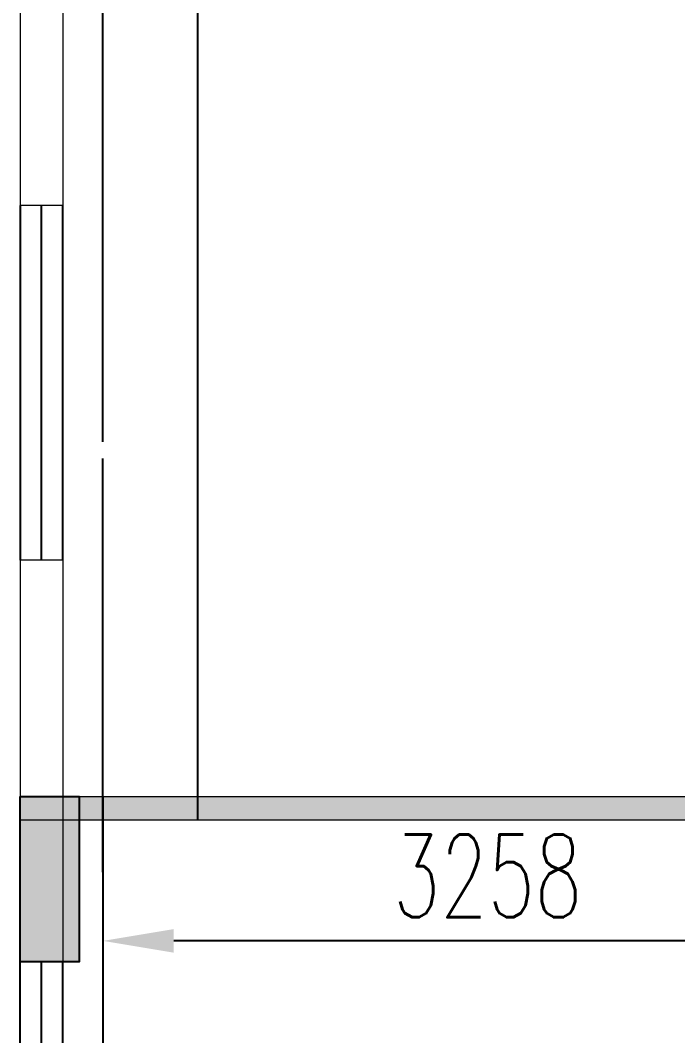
# Model space of a CAD drawing. Extents: x -61205 to 26665, y -81742 to 98141.
# Drawn here: x -371 to 2413, y 10277 to 14574 of the extents above; entities that cross this region are included whole.
import ezdxf

# ---------------------------------------------------------------- set-up
doc = ezdxf.new("R2010")
doc.units = 0
doc.header["$LTSCALE"] = 1000
doc.header["$MEASUREMENT"] = 0
doc.linetypes.add('G', pattern=[2, 1.25, -0.25, 0.25, -0.25])
doc.layers.get('DEFPOINTS').update_dxf_attribs({"linetype": 'CONTINUOUS'})
for name, color, linetype in [('01', 7, 'CONTINUOUS'), ('02', 1, 'CONTINUOUS'), ('05', 4, 'G'), ('09', 3, 'CONTINUOUS'), ('WINDOW', 7, 'CONTINUOUS')]:
    doc.layers.add(name, color=color, linetype=linetype)
doc.layers.add('WALL', color=9, linetype='CONTINUOUS', lineweight=13)
doc.styles.add('intecad', font='geditxt.shx', dxfattribs={"width": 0.667, "bigfont": 'hzfs_1.shx'})
doc.dimstyles.new('INTE$0', dxfattribs={"dimscale": 100, "dimtxt": 3.5, "dimasz": 3, "dimexe": 2, "dimexo": 0, "dimgap": 1, "dimtad": 1, "dimdsep": 46, "dimtxsty": 'intecad', "dimcen": 0, "dimclrd": 7, "dimclre": 7, "dimclrt": 6, "dimadec": 0, "dimazin": 2, "dimtp": 0.1, "dimtm": 0.1, "dimtfac": 0.71, "dimtix": 1, "dimtmove": 0, "dimatfit": 3, "dimfxl": 1, "dimlwd": -1, "dimlwe": -1, "dimarcsym": 0})

# ---------------------------------------------------------------- blocks, each defined once
blk = doc.blocks.new('*D409')
at = {"layer": '09', "color": 7, "transparency": 16777216}
for p, q in [((-21.4, 10969), (-21.4, 9529.8)), ((10978.6, 10969), (10978.6, 9529.8)), ((10678.6, 9729.8), (278.6, 9729.8))]:
    blk.add_line(p, q, dxfattribs=at)
for points in [[(278.6, 9779.8), (278.6, 9679.8), (-21.4, 9729.8)], [(10678.6, 9779.8), (10678.6, 9679.8), (10978.6, 9729.8)]]:
    blk.add_solid(points, dxfattribs=at)
at = {"layer": 'DEFPOINTS', "color": 0, "transparency": 16777216}
for p in [(-21.4, 10969), (10978.6, 10969), (-21.4, 9729.8)]:
    blk.add_point(p, dxfattribs=at)
at = {"layer": '09', "color": 6, "transparency": 16777216, "insert": (5478.6, 10004.8), "char_height": 350, "attachment_point": 5, "style": 'intecad'}
blk.add_mtext('11000', dxfattribs=at)
blk = doc.blocks.new('*D412')
at = {"layer": '02', "color": 7, "transparency": 16777216}
for p, q in [((-21.4, 11290.1), (-21.4, 10478.4)), ((3236.6, 11290.1), (3236.6, 10478.4)), ((2936.6, 10678.4), (278.6, 10678.4))]:
    blk.add_line(p, q, dxfattribs=at)
for points in [[(278.6, 10728.4), (278.6, 10628.4), (-21.4, 10678.4)], [(2936.6, 10728.4), (2936.6, 10628.4), (3236.6, 10678.4)]]:
    blk.add_solid(points, dxfattribs=at)
at = {"layer": 'DEFPOINTS', "color": 0, "transparency": 16777216}
for p in [(-21.4, 11290.1), (3236.6, 11290.1), (-21.4, 10678.4)]:
    blk.add_point(p, dxfattribs=at)
at = {"layer": '02', "color": 6, "transparency": 16777216, "insert": (1607.6, 10953.4), "char_height": 350, "attachment_point": 5, "style": 'intecad'}
blk.add_mtext('3258', dxfattribs=at)

msp = doc.modelspace()

# ---------------------------------------------------------------- hatches: boundary and pattern name
at = {"layer": '01'}
for points in [[(-371.489, 10590.121), (-121.489, 10590.121), (-121.489, 11290.121), (-371.489, 11290.121)], [(4853.511, 11190.121), (4853.511, 11290.121), (-121.489, 11290.121), (-121.489, 11190.121)]]:
    msp.add_hatch(color=256, dxfattribs=at).paths.add_polyline_path(points)

# ---------------------------------------------------------------- linework, layer by layer
for p in [(378.511, 22790.121), (378.511, 21090.121), (378.511, 21090.121)]:
    msp.add_line(p, (378.511, 11190.121), dxfattribs=at)
msp.add_lwpolyline([(-371.489, 11290.121), (-121.489, 11290.121), (-121.489, 10590.121), (-371.489, 10590.121), (-371.489, 11290.121)], dxfattribs=at)
at = {"layer": '05'}
for p, q in [((-21.427, 10968.982), (-21.427, 23111.353)), ((-21.427, 10968.982), (-21.427, 23111.353)), ((-21.489, 11290.121), (-21.489, 19272.621))]:
    msp.add_line(p, q, dxfattribs=at)
at = {"layer": 'WALL'}
for p, q in [((-371.489, 20490.121), (-371.489, 13790.121)), ((-191.489, 20490.121), (-191.489, 13790.121)), ((-371.489, 17490.121), (-371.489, 13790.121)), ((-191.489, 17490.121), (-191.489, 13790.121)), ((-191.489, 13790.121), (-371.489, 13790.121)), ((-371.489, 12290.121), (-371.489, 10590.121)), ((-191.489, 12290.121), (-371.489, 12290.121)), ((-191.489, 12290.121), (-191.489, 10590.121)), ((-371.489, 11290.121), (11198.511, 11290.121)), ((-371.489, 11190.121), (11198.511, 11190.121)), ((-371.489, 10760.121), (-371.489, 10590.121))]:
    msp.add_line(p, q, dxfattribs=at)
at = {"layer": 'WINDOW'}
for p, q in [((-371.489, 13790.121), (-371.489, 12290.121)), ((-281.489, 12290.121), (-281.489, 13790.121)), ((-191.489, 12290.121), (-191.489, 13790.121)), ((-371.489, 9790.121), (-371.489, 10590.121)), ((-281.489, 9790.121), (-281.489, 10590.121)), ((-191.489, 9790.121), (-191.489, 10590.121))]:
    msp.add_line(p, q, dxfattribs=at)

# ---------------------------------------------------------------- dimensions: what is measured, and where the dimension line sits
at = {"layer": '02'}
dim = msp.add_linear_dim(base=(-21.427, 10678.368), p1=(3236.573, 11290.121), p2=(-21.427, 11290.121), dimstyle='INTE$0', override={"dimtmove": 1}, dxfattribs=at)
dim.commit()
dim.dimension.update_dxf_attribs({"geometry": '*D412', "text_midpoint": (1607.573, 10953.368)})
at = {"layer": '09'}
dim = msp.add_linear_dim(base=(-21.427, 9729.826), p1=(10978.573, 10968.982), p2=(-21.427, 10968.982), dimstyle='INTE$0', dxfattribs=at)
dim.commit()
dim.dimension.update_dxf_attribs({"geometry": '*D409', "text_midpoint": (5478.573, 10004.826)})

doc.saveas('drawing.dxf')
